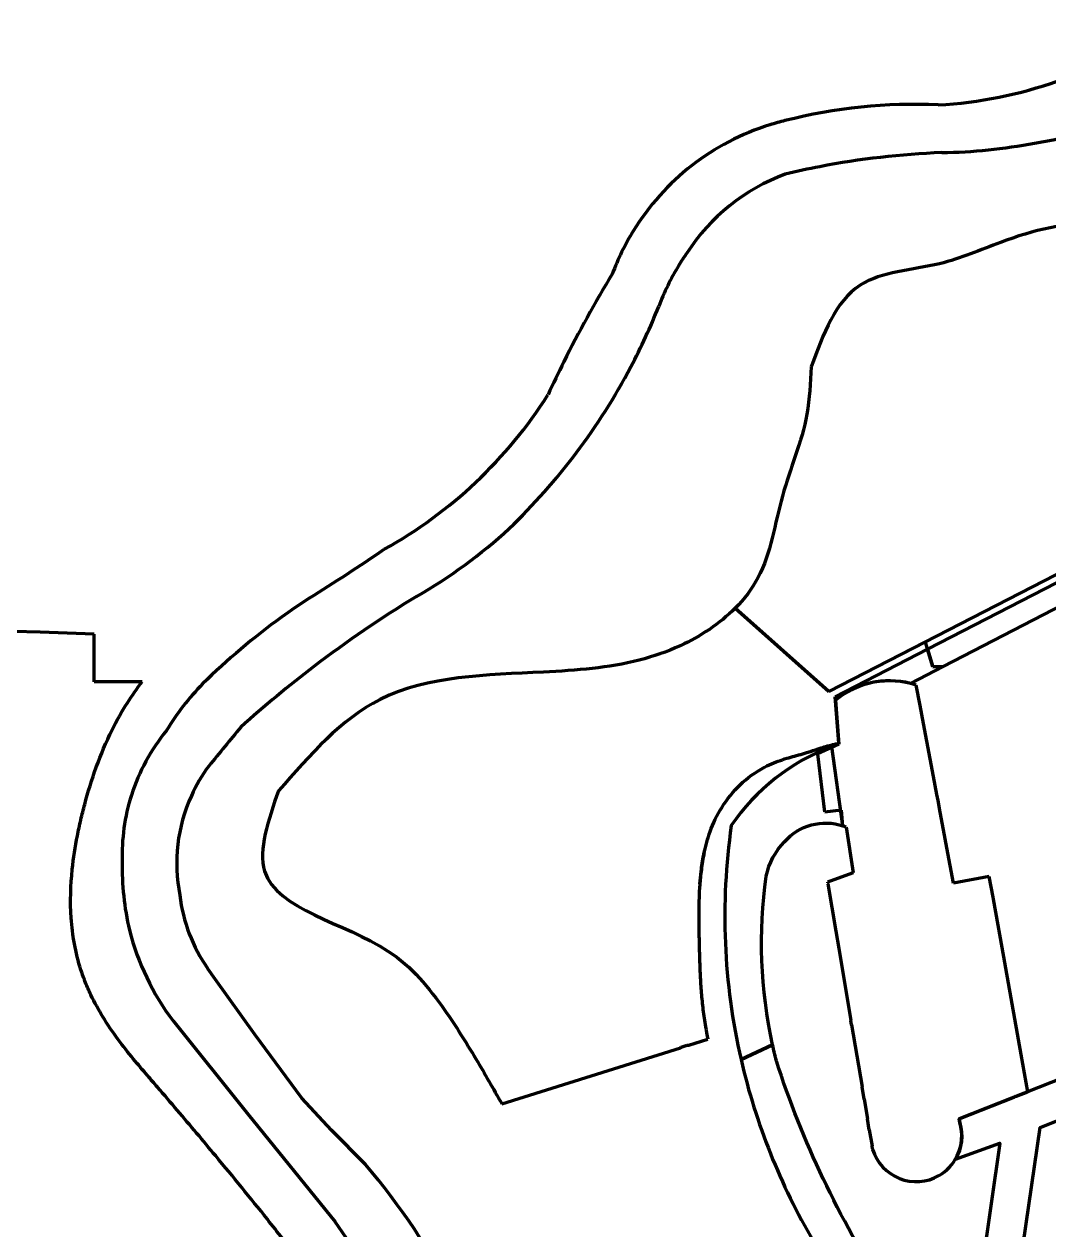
# Model space of a CAD drawing. Header units: inches. Extents: x 4096 to 6070, y 2882 to 5388.
# Drawn here: x 4260.8 to 4328.9, y 3607.5 to 3687.6 of the extents above; entities that cross this region are included whole.
import ezdxf

# ---------------------------------------------------------------- set-up
doc = ezdxf.new("R2010")
doc.units = ezdxf.units.IN
doc.header["$MEASUREMENT"] = 0
doc.linetypes.add('A_CONTINUOUS_LINE', pattern=[0])
for name, color, linetype, lineweight in [('access road', 150, 'Continuous', 30), ('commercial', 11, 'A_CONTINUOUS_LINE', 18), ('footpath line', 2, 'Continuous', 30), ('Hatch residential', 51, 'Continuous', 15), ('parking', 253, 'A_CONTINUOUS_LINE', 30), ('road 2', 1, 'A_CONTINUOUS_LINE', 30)]:
    doc.layers.add(name, color=color, linetype=linetype, lineweight=lineweight)

# ---------------------------------------------------------------- blocks, each defined once
blk = doc.blocks.new('residential')
at = {"layer": 'Hatch residential', "lineweight": 90}
for p, q in [((4314.279, 3643.23), (4335.232, 3654.021)), ((4308.057, 3648.766), (4314.279, 3643.23))]:
    blk.add_line(p, q, dxfattribs=at)
for points, knots in [([(4337.12, 3672.63), (4335.551, 3673.321), (4331.876, 3674.937), (4326.342, 3673.455), (4321.434, 3671.264), (4315.415, 3671.041), (4313.912, 3666.975), (4313.107, 3664.794)], [0, 0, 0, 0, 5.033154, 11.780618, 16.077304, 21.543793, 27.864631, 27.864631, 27.864631, 27.864631]), ([(4313.107, 3664.794), (4313.059, 3663.734), (4312.926, 3660.773), (4310.928, 3656.315), (4310.342, 3651.559), (4308.662, 3649.374), (4308.057, 3648.766)], [33.6431, 33.6431, 33.6431, 33.6431, 36.804702, 42.473406, 48.14211, 50.676629, 50.676629, 50.676629, 50.676629])]:
    blk.add_open_spline(points, degree=3, knots=knots, dxfattribs=at)
blk = doc.blocks.new('commercial')
at = {"layer": 'commercial', "lineweight": 90}
for p, q in [((4314.279, 3643.23), (4308.057, 3648.766)), ((4265.494, 3643.884), (4265.494, 3647.032)), ((4320.7, 3646.537), (4314.279, 3643.23)), ((4320.844, 3646.049), (4320.7, 3646.537)), ((4314.706, 3642.888), (4320.844, 3646.049)), ((4268.677, 3643.884), (4265.494, 3643.884)), ((4314.942, 3639.795), (4314.706, 3642.888)), ((4304.983, 3619.753), (4306.249, 3620.151)), ((4292.559, 3615.855), (4304.424, 3619.578)), ((4304.424, 3619.578), (4304.468, 3619.622)), ((4304.468, 3619.622), (4304.872, 3619.753)), ((4304.872, 3619.753), (4304.983, 3619.753))]:
    blk.add_line(p, q, dxfattribs=at)
blk.add_arc((4252.826, 3359.07), 288.24, 87.48098, 98.88277, dxfattribs=at)
for points, knots in [([(4308.057, 3648.766), (4307.026, 3647.73), (4304.887, 3646.325), (4302.617, 3645.553), (4301.689, 3645.317)], [26.437843, 26.437843, 26.437843, 26.437843, 30.753981, 33.6431, 33.6431, 33.6431, 33.6431]), ([(4301.689, 3645.317), (4299.643, 3644.797), (4293.829, 3644.352), (4284.399, 3644.264), (4279.806, 3639.015), (4277.729, 3636.642)], [0, 0, 0, 0, 6.367352, 17.360866, 26.437843, 26.437843, 26.437843, 26.437843]), ([(4286.302, 3589.834), (4286.089, 3590.668), (4285.887, 3591.478), (4285.424, 3593.27), (4285.163, 3594.232), (4284.703, 3595.717), (4284.516, 3596.273), (4284.218, 3597.071), (4284.116, 3597.331), (4283.905, 3597.839), (4283.797, 3598.085), (4283.534, 3598.65), (4283.375, 3598.971), (4282.671, 3600.306), (4282.032, 3601.339), (4280.96, 3602.917), (4280.585, 3603.449), (4279.806, 3604.522), (4279.407, 3605.061), (4278.347, 3606.464), (4277.676, 3607.327), (4275.872, 3609.597), (4274.72, 3611.001), (4272.718, 3613.405), (4271.871, 3614.411), (4270.576, 3615.931), (4270.14, 3616.44), (4269.478, 3617.208), (4269.258, 3617.463), (4268.726, 3618.08), (4268.41, 3618.449), (4267.419, 3619.651), (4266.715, 3620.559), (4265.785, 3622.082), (4265.517, 3622.567), (4265.147, 3623.346), (4265.029, 3623.614), (4264.808, 3624.168), (4264.703, 3624.456), (4264.236, 3625.907), (4264.04, 3627.065), (4263.885, 3629.3), (4263.925, 3630.378), (4264.112, 3632.182), (4264.23, 3632.928), (4264.444, 3634.01), (4264.521, 3634.365), (4264.685, 3635.061), (4264.77, 3635.4), (4265.299, 3637.379), (4265.868, 3639.047), (4266.983, 3641.292), (4267.32, 3641.896), (4267.998, 3642.965), (4268.331, 3643.437), (4268.677, 3643.884)], [76.594243, 76.594243, 76.594243, 76.594243, 79.089626, 79.089626, 82.307421, 82.307421, 84.360959, 84.360959, 85.387728, 85.387728, 86.414497, 86.414497, 87.746655, 87.746655, 91.926614, 91.926614, 94.016594, 94.016594, 96.106574, 96.106574, 99.502064, 99.502064, 105.075016, 105.075016, 109.110493, 109.110493, 111.128231, 111.128231, 112.138471, 112.138471, 113.448281, 113.448281, 116.154704, 116.154704, 117.309629, 117.309629, 117.887091, 117.887091, 118.464554, 118.464554, 120.800842, 120.800842, 123.13713, 123.13713, 124.878088, 124.878088, 125.748567, 125.748567, 126.619046, 126.619046, 130.833025, 130.833025, 132.400428, 132.400428, 133.658525, 133.658525, 133.658525, 133.658525]), ([(4306.006, 3632.533), (4306.102, 3632.986), (4306.228, 3633.456), (4306.596, 3634.473), (4306.85, 3635.022), (4307.525, 3636.095), (4307.927, 3636.592), (4308.865, 3637.488), (4309.402, 3637.887), (4310.225, 3638.32), (4310.435, 3638.415), (4310.832, 3638.577), (4311.021, 3638.645), (4311.607, 3638.839), (4311.954, 3638.929), (4312.323, 3639.031), (4312.406, 3639.054), (4312.57, 3639.102), (4312.658, 3639.129), (4312.85, 3639.19), (4312.952, 3639.223), (4313.274, 3639.328), (4313.512, 3639.407), (4314.046, 3639.573), (4314.344, 3639.659), (4314.761, 3639.756), (4314.85, 3639.776), (4314.942, 3639.795)], [192.955158, 192.955158, 192.955158, 192.955158, 193.99237, 193.99237, 195.149338, 195.149338, 196.306306, 196.306306, 197.463273, 197.463273, 197.862902, 197.862902, 198.262531, 198.262531, 199.183638, 199.183638, 199.483018, 199.483018, 199.830359, 199.830359, 200.177701, 200.177701, 200.872385, 200.872385, 201.593809, 201.593809, 201.785404, 201.785404, 201.785404, 201.785404]), ([(4277.729, 3636.642), (4277.045, 3634.684), (4275.132, 3629.2), (4284.596, 3627.432), (4288.534, 3622.568), (4290.175, 3619.951), (4290.835, 3618.843)], [3.434432, 3.434432, 3.434432, 3.434432, 8.853159, 18.610743, 24.036773, 27.898238, 27.898238, 27.898238, 27.898238]), ([(4306.006, 3632.533), (4305.995, 3632.481), (4305.984, 3632.429), (4305.899, 3631.998), (4305.843, 3631.632), (4305.757, 3630.931), (4305.725, 3630.588), (4305.639, 3629.363), (4305.632, 3628.516), (4305.648, 3627.306), (4305.657, 3626.912), (4305.675, 3626.176), (4305.684, 3625.82), (4305.695, 3625.457), (4305.696, 3625.442), (4305.696, 3625.427), (4305.697, 3625.411), (4305.702, 3625.228), (4305.708, 3625.044), (4305.714, 3624.861)], [186.592904, 186.592904, 186.592904, 186.592904, 186.71266, 186.71266, 187.588775, 187.588775, 188.464891, 188.464891, 190.757072, 190.757072, 191.903162, 191.903162, 192.955158, 192.955158, 192.955158, 192.999152, 192.999152, 192.999152, 193.530323, 193.530323, 193.530323, 193.530323]), ([(4305.717, 3630.459), (4305.739, 3630.73), (4305.766, 3631.004), (4305.843, 3631.632), (4305.899, 3631.998), (4305.984, 3632.429), (4305.995, 3632.481), (4306.006, 3632.533)], [191.263996, 191.263996, 191.263996, 191.263996, 191.959287, 191.959287, 192.835403, 192.835403, 192.955158, 192.955158, 192.955158, 192.955158]), ([(4305.714, 3624.861), (4305.721, 3624.714), (4305.728, 3624.568), (4305.735, 3624.422), (4305.735, 3624.407), (4305.736, 3624.392), (4305.737, 3624.377), (4305.755, 3623.998), (4305.779, 3623.614), (4305.839, 3622.857), (4305.876, 3622.485), (4305.968, 3621.733), (4306.024, 3621.349), (4306.139, 3620.695), (4306.192, 3620.421), (4306.249, 3620.151)], [181.329768, 181.329768, 181.329768, 181.329768, 181.739885, 181.739885, 181.739885, 181.782082, 181.782082, 181.782082, 182.842372, 182.842372, 183.83802, 183.83802, 184.833668, 184.833668, 185.567804, 185.567804, 185.567804, 185.567804])]:
    blk.add_open_spline(points, degree=3, knots=knots, dxfattribs=at)
blk.add_open_spline([(4290.835, 3618.843), (4291.421, 3617.858), (4291.99, 3616.856), (4292.559, 3615.855)], degree=3, dxfattribs=at)
blk = doc.blocks.new('parking')
at = {"layer": 'parking', "lineweight": 90}
for p, q in [((4320.345, 3642.297), (4320.087, 3643.661)), ((4314.724, 3642.655), (4314.945, 3639.745)), ((4320.567, 3641.117), (4320.345, 3642.297)), ((4320.345, 3642.297), (4320.345, 3642.297)), ((4320.79, 3639.938), (4320.567, 3641.117)), ((4320.567, 3641.117), (4320.567, 3641.117)), ((4314.945, 3639.745), (4313.539, 3639.085)), ((4321.012, 3638.759), (4320.79, 3639.938)), ((4320.79, 3639.938), (4320.79, 3639.938)), ((4313.539, 3639.085), (4313.991, 3635.233)), ((4321.235, 3637.58), (4321.012, 3638.759)), ((4321.012, 3638.759), (4321.012, 3638.759)), ((4321.457, 3636.401), (4321.235, 3637.58)), ((4321.235, 3637.58), (4321.235, 3637.58)), ((4321.533, 3635.999), (4321.457, 3636.401)), ((4321.457, 3636.401), (4321.457, 3636.401)), ((4315.096, 3635.345), (4313.993, 3635.216)), ((4315.096, 3635.345), (4315.2, 3634.317)), ((4321.68, 3635.221), (4321.533, 3635.999)), ((4321.533, 3635.999), (4321.533, 3635.999)), ((4321.902, 3634.042), (4321.68, 3635.221)), ((4321.68, 3635.221), (4321.68, 3635.221)), ((4315.426, 3634.234), (4315.908, 3631.19)), ((4322.125, 3632.863), (4321.902, 3634.042)), ((4321.902, 3634.042), (4321.902, 3634.042)), ((4322.347, 3631.684), (4322.125, 3632.863)), ((4322.125, 3632.863), (4322.125, 3632.863)), ((4322.57, 3630.505), (4322.347, 3631.684)), ((4322.347, 3631.684), (4322.347, 3631.684)), ((4314.363, 3630.63), (4314.191, 3630.568)), ((4314.191, 3630.568), (4314.199, 3630.519)), ((4314.199, 3630.519), (4314.25, 3630.487)), ((4315.908, 3631.19), (4314.363, 3630.63)), ((4324.928, 3630.95), (4322.57, 3630.505)), ((4325.186, 3629.583), (4324.928, 3630.95)), ((4314.25, 3630.487), (4314.208, 3630.469)), ((4314.208, 3630.469), (4314.742, 3627.31)), ((4325.214, 3629.437), (4325.186, 3629.583)), ((4325.186, 3629.583), (4325.186, 3629.583)), ((4325.365, 3628.59), (4325.214, 3629.437)), ((4325.214, 3629.437), (4325.214, 3629.437)), ((4325.787, 3626.227), (4325.365, 3628.59)), ((4325.365, 3628.59), (4325.365, 3628.59)), ((4314.742, 3627.31), (4314.937, 3626.159)), ((4314.937, 3626.159), (4315.743, 3621.392)), ((4326.21, 3623.864), (4325.787, 3626.227)), ((4325.787, 3626.227), (4325.787, 3626.227)), ((4326.632, 3621.502), (4326.21, 3623.864)), ((4326.21, 3623.864), (4326.21, 3623.864)), ((4315.792, 3621.104), (4315.743, 3621.392)), ((4315.792, 3621.104), (4316.488, 3616.986)), ((4327.054, 3619.139), (4326.632, 3621.502)), ((4326.632, 3621.502), (4326.632, 3621.502)), ((4327.499, 3616.653), (4327.054, 3619.139)), ((4327.054, 3619.139), (4327.054, 3619.139)), ((4316.627, 3616.168), (4316.488, 3616.986)), ((4316.627, 3616.168), (4316.847, 3614.865)), ((4322.933, 3614.85), (4326.589, 3616.294)), ((4326.589, 3616.294), (4326.607, 3616.35)), ((4326.607, 3616.35), (4326.696, 3616.336)), ((4326.696, 3616.336), (4326.744, 3616.355)), ((4326.744, 3616.355), (4327.499, 3616.653)), ((4316.971, 3614.133), (4316.847, 3614.865)), ((4322.977, 3614.598), (4322.933, 3614.85)), ((4322.977, 3614.598), (4322.977, 3614.598)), ((4316.971, 3614.133), (4317.156, 3613.039)), ((4317.185, 3612.869), (4317.156, 3613.039)), ((4317.185, 3612.869), (4317.193, 3612.822))]:
    blk.add_line(p, q, dxfattribs=at)
for centre, radius, start, end in [((4318.325, 3638.256), 5.685, 71.9395, 129.307), ((4314.069, 3630.887), 3.612, 67.92729, 71.74615), ((4320.085, 3613.71), 3.026, 334.27716, 17.07328), ((4320.085, 3613.71), 3.026, 197.07328, 299.74264), ((4320.085, 3613.71), 3.026, 299.74264, 334.27716)]:
    blk.add_arc(centre, radius, start, end, dxfattribs=at)
blk = doc.blocks.new('road')
at = {"layer": 'road 2', "lineweight": 90}
for p, q in [((4313.673, 3678.086), (4313.673, 3678.086)), ((4304.304, 3671.51), (4304.304, 3671.51)), ((4301.134, 3664.795), (4301.134, 3664.795)), ((4280.07, 3644.886), (4280.07, 3644.886)), ((4271.941, 3636.315), (4271.941, 3636.315)), ((4273.531, 3624.141), (4273.044, 3624.823)), ((4276.165, 3620.455), (4273.531, 3624.141)), ((4270.736, 3621.367), (4275.719, 3615.134)), ((4279.289, 3616.239), (4276.165, 3620.455)), ((4281.24, 3614.114), (4279.289, 3616.239)), ((4275.719, 3615.134), (4281.491, 3608.024)), ((4283.52, 3611.816), (4281.24, 3614.114)), ((4281.491, 3608.024), (4281.491, 3608.024))]:
    blk.add_line(p, q, dxfattribs=at)
for centre, radius, start, end in [((4319.942, 3710.798), 28.656, 273.19533, 305.79305), ((4325.004, 3700.861), 21.41, 277.89123, 304.659), ((4319.957, 3647.531), 34.692, 87.38488, 104.33518), ((4319.956, 3647.533), 34.69, 104.33561, 106.05421), ((4315.233, 3665.25), 16.361, 107.31715, 148.46778), ((4321.151, 3715.253), 36.241, 270.99944, 280.80277), ((4323.793, 3625.748), 53.307, 92.16078, 100.943), ((4323.793, 3625.748), 53.307, 100.943, 103.4586), ((4316.04, 3665.093), 13.336, 110.42241, 147.04747), ((4315.233, 3665.25), 16.361, 148.46778, 159.60994), ((4318.18, 3663.08), 16.236, 145.19488, 148.72134), ((4318.18, 3663.08), 16.236, 148.72134, 159.38603), ((4364.762, 3631.252), 76.048, 148.53259, 153.54934), ((4263.781, 3684.487), 42.226, 332.20236, 338.18537), ((4364.762, 3631.252), 76.048, 153.54934, 155.37291), ((4263.781, 3684.487), 42.226, 313.89458, 332.20236), ((4270.088, 3679.116), 30.232, 299.02315, 327.65799), ((4269.621, 3679.618), 34.679, 299.88432, 312.51933), ((4195.151, 3784.872), 159.699, 301.99998, 304.13103), ((4304.5, 3611.482), 45.298, 123.07657, 125.9292), ((4327.214, 3583.191), 77.646, 121.27898, 127.38485), ((4304.5, 3611.482), 45.298, 125.9292, 134.60219), ((4327.214, 3583.191), 77.646, 127.38485, 132.02423), ((4284.757, 3631.91), 16.893, 135.57503, 148.8954), ((4280.319, 3632.405), 12.972, 140.61331, 162.32996), ((4392.102, 3542.514), 152.749, 139.91578, 141.17356), ((4281.771, 3631.836), 10.801, 143.36484, 155.50706), ((4280.319, 3632.405), 12.972, 162.32996, 182.04712), ((4281.771, 3631.836), 10.801, 155.50706, 191.37127), ((4285.834, 3631.551), 18.483, 178.78678, 193.03893), ((4281.665, 3630.909), 10.553, 186.5391, 215.21427), ((4283.998, 3631.489), 16.684, 194.25671, 217.31861), ((4283.998, 3631.489), 16.684, 217.31861, 217.35328), ((4246.502, 3580.524), 48.472, 27.49259, 40.2086), ((4237.43, 3576.668), 54.08, 20.68937, 35.43734)]:
    blk.add_arc(centre, radius, start, end, dxfattribs=at)
blk = doc.blocks.new('road 5')
at = {"layer": 'footpath line', "lineweight": 90}
for p, q in [((4331.402, 3651.486), (4320.844, 3646.049)), ((4321.871, 3644.89), (4329.852, 3649.001)), ((4320.844, 3646.049), (4314.706, 3642.888)), ((4321.194, 3644.865), (4320.844, 3646.049)), ((4320.844, 3646.049), (4321.194, 3644.865)), ((4319.7, 3643.772), (4321.871, 3644.89)), ((4321.871, 3644.89), (4321.194, 3644.865)), ((4321.194, 3644.865), (4321.871, 3644.89)), ((4321.871, 3644.89), (4321.871, 3644.89)), ((4314.706, 3642.888), (4314.724, 3642.655))]:
    blk.add_line(p, q, dxfattribs=at)
blk.add_lwpolyline([(4351.997, 3633.341), (4330.649, 3627.493), (4332.526, 3618.637), (4322.933, 3614.85), (4322.977, 3614.598, -0.210507), (4322.693, 3612.175), (4325.637, 3613.23), (4324.458, 3605.082), (4320.198, 3600.341, 0.053845), (4321.921, 3598.517), (4326.78, 3603.926, 0.00013), (4326.815, 3603.912), (4328.316, 3614.288), (4334.467, 3616.715), (4332.617, 3625.44), (4351.116, 3630.508), (4354.821, 3623.467), (4375.708, 3635.877), (4374.136, 3637.851), (4355.62, 3626.849), (4351.997, 3633.341)], format="xyb", close=True, dxfattribs=at)
blk.add_arc((4318.325, 3638.256), 5.685, 76.00647, 129.307, dxfattribs=at)

msp = doc.modelspace()

# ---------------------------------------------------------------- linework, layer by layer
at = {"layer": 'access road', "lineweight": 90}
for points in [[(4311.346, 3633.259, -0.303709), (4315.223, 3634.309), (4314.48, 3639.58, 0.154992), (4307.805, 3634.329, 0.092558), (4308.452, 3618.786), (4310.546, 3619.771, -0.089084), (4310.126, 3630.969, -0.145229), (4311.346, 3633.259, -0.303709)], [(4310.798, 3618.705, -0.008638), (4310.546, 3619.771), (4308.452, 3618.786, 0.07714), (4313.275, 3606.715, 0.02102), (4316.162, 3601.756), (4318.014, 3603.526, -0.065226), (4310.798, 3618.705, -0.008638)]]:
    msp.add_lwpolyline(points, format="xyb", close=True, dxfattribs=at)

# ---------------------------------------------------------------- block references
at = {"layer": 'commercial', "color": 0, "lineweight": 90}
msp.add_blockref('commercial', (0, 0), dxfattribs=at)
at = {"layer": 'footpath line', "color": 0, "lineweight": 90}
msp.add_blockref('road 5', (0, 0), dxfattribs=at)
at = {"layer": 'Hatch residential', "color": 0, "lineweight": 90}
msp.add_blockref('residential', (0, 0), dxfattribs=at)
at = {"layer": 'parking', "color": 0, "lineweight": 90}
msp.add_blockref('parking', (0, 0), dxfattribs=at)
at = {"layer": 'road 2', "color": 0, "lineweight": 90}
msp.add_blockref('road', (0, 0), dxfattribs=at)

doc.saveas('drawing.dxf')
